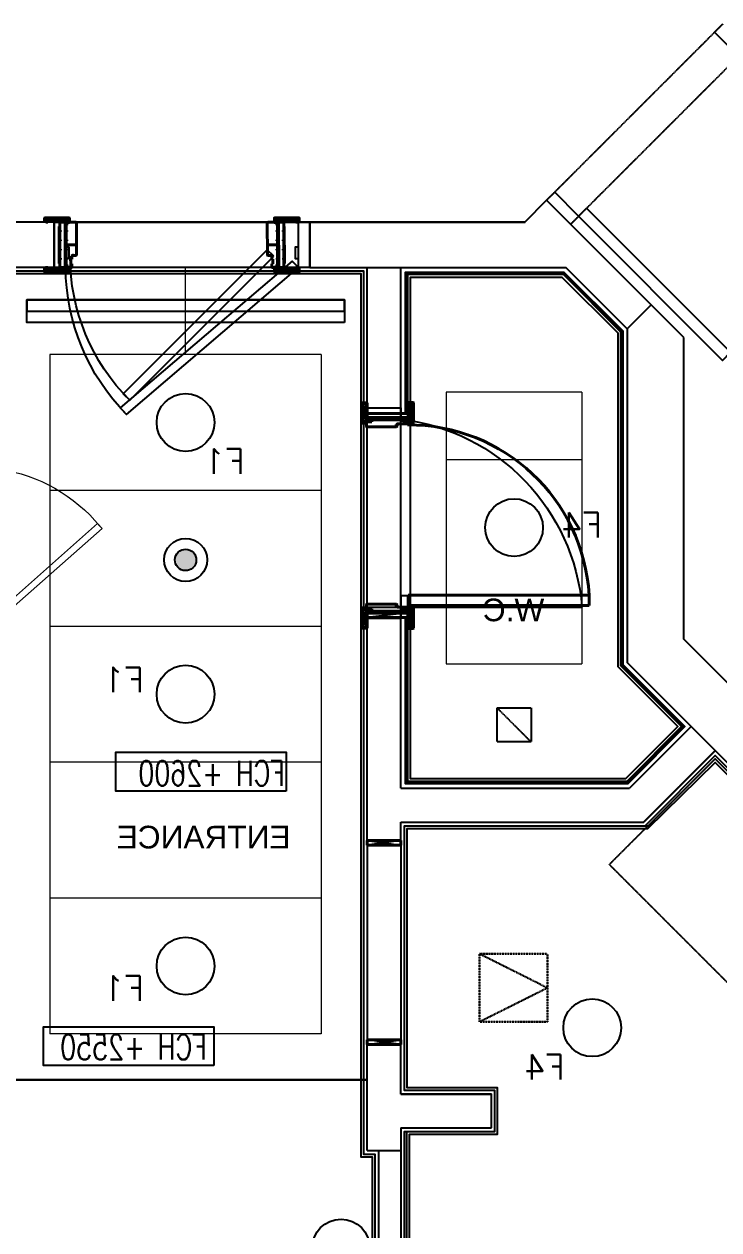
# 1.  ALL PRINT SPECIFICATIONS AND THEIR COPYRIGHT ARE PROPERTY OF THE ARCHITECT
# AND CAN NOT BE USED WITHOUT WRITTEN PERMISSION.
# Model space of a CAD drawing. Header units: millimetres. Extents: x 186805 to 449048, y 2167 to 51540.
# Drawn here: x 250778 to 253849, y 15832 to 21157 of the extents above; entities that cross this region are included whole.
import ezdxf
from ezdxf.enums import TextEntityAlignment as Align

# ---------------------------------------------------------------- set-up
doc = ezdxf.new("R2010")
doc.units = ezdxf.units.MM
for name, pattern in [('HIDDEN', [0.375, 0.25, -0.125]), ('HIDDEN2', [0.1875, 0.125, -0.0625]), ('TYPICAL.FLR HVAC DUCTING_xref(NID-R5-MO)$0$TYPICAL FLR.-HVAC_xref$0$HIDDEN', [0.375, 0.25, -0.125])]:
    doc.linetypes.add(name, pattern=pattern)
doc.layers.get('0').update_dxf_attribs({"linetype": 'CONTINUOUS'})
for name, color, linetype, lineweight in [('0-60x120-C', 3, 'CONTINUOUS', 13), ('0-60x60-C', 3, 'CONTINUOUS', 13), ('0-duct-C', 3, 'CONTINUOUS', 20), ('1', 130, 'CONTINUOUS', 40), ('ACCESS PANEL', 170, 'CONTINUOUS', 30), ('BA$0$0-door shower', 4, 'CONTINUOUS', 5), ('BC$0$a-wall', 7, 'CONTINUOUS', 20), ('PIB-FP1$0$A-ANNO-RMNM', 6, 'CONTINUOUS', 5), ('wall', 4, 'CONTINUOUS', 25), ('XR-GRD-BLOCKA$0$a-door', 3, 'CONTINUOUS', 9)]:
    doc.layers.add(name, color=color, linetype=linetype, lineweight=lineweight)
for name, color, linetype in [('0-cornice-C', 3, 'CONTINUOUS'), ('0TG-text', 4, 'CONTINUOUS'), ('A-ABOV', 1, 'HIDDEN2'), ('A-ABOVE DOOR', 1, 'HIDDEN2'), ('A-CONC-BLDG', 6, 'CONTINUOUS'), ('a-door', 4, 'CONTINUOUS'), ('a-wall', 140, 'CONTINUOUS'), ('BA$0$DOOR', 8, 'CONTINUOUS'), ('BC-A-SILL', 1, 'CONTINUOUS'), ('BC-DOOR', 3, 'CONTINUOUS'), ('BC-TILES', 2, 'CONTINUOUS'), ('E-ARMATUR', 2, 'CONTINUOUS'), ('MEP', 16, 'CONTINUOUS'), ('SHADOW LINE', 151, 'CONTINUOUS'), ('TEXT', 3, 'CONTINUOUS')]:
    doc.layers.add(name, color=color, linetype=linetype)
doc.layers.add('D-ACC 200MM THICK', color=133, linetype='CONTINUOUS', true_color=0x48eaef)
doc.styles.add('BW.B$0$SAS', font='sanss___.ttf')
doc.styles.add('ROMANS_075', font='romans.shx', dxfattribs={"width": 0.75})

# ---------------------------------------------------------------- blocks, each defined once
blk = doc.blocks.new('A$C7C4A1575')
at = {"layer": 'A-ABOV', "color": 8}
blk.add_line((21795.1, 35036.8), (20190.8, 35036.8), dxfattribs=at)
at = {"layer": 'A-ABOVE DOOR', "color": 8}
for p, q in [((21795.1, 33980.8), (21795.1, 34880.8)), ((21945.1, 33980.8), (21945.1, 34880.8)), ((21795.1, 33000), (21795.1, 32070)), ((21945.1, 33000), (21945.1, 32070)), ((21542.6, 31450), (20412.6, 31450)), ((22695.1, 31259), (23472.9, 30481.2)), ((20412.6, 31250), (21542.6, 31250)), ((23366.8, 30375.1), (22589, 31152.9))]:
    blk.add_line(p, q, dxfattribs=at)
at = {"layer": 'A-CONC-BLDG', "color": 8}
blk.add_line((23195.1, 31759), (23051.2, 31615.1), dxfattribs=at)
blk.add_lwpolyline([(23051.2, 31615.1), (22945.1, 31721.2), (22945.1, 33194.8), (26350.3, 36600), (28495.1, 36600), (28495.1, 35700), (28245.1, 35700), (28245.1, 36350), (26453.8, 36350), (23195.1, 33091.3), (23195.1, 31759)], dxfattribs=at)
at = {"layer": 'a-door', "color": 8}
for points in [[(21795.1, 33000), (21795.1, 32950), (22745.1, 32950)], [(22745.1, 32950), (22745.1, 32900), (21945.1, 32900), (21945.1, 33000)], [(21945.1, 32070), (21945.1, 32120), (21795.1, 32120), (21795.1, 32070)], [(22730.4, 31223.7), (23366.8, 31860.1), (23402.2, 31824.7), (22765.8, 31188.3)], [(22695.1, 31259), (22765.8, 31188.3)], [(22730.4, 31223.7), (22624.4, 31117.6), (22589, 31152.9)], [(23472.9, 30481.2), (23437.5, 30516.6), (23331.5, 30410.5), (23366.8, 30375.1)]]:
    blk.add_lwpolyline(points, dxfattribs=at)
at = {"layer": 'a-door', "color": 8, "lineweight": -3}
for points in [[(21492.6, 31450), (21464.3, 31421.7), (20703.4, 32070.5), (20731.7, 32098.8)], [(20462.6, 31250), (20412.6, 31250), (20412.6, 31450), (20462.6, 31450)], [(21492.6, 31250), (21542.6, 31250), (21542.6, 31450), (21492.6, 31450)]]:
    blk.add_lwpolyline(points, close=True, dxfattribs=at)
for points in [[(20462.6, 31360), (20477.6, 31360), (20477.6, 31410), (20462.6, 31410)], [(21492.6, 31360), (21477.6, 31360), (21477.6, 31410), (21492.6, 31410)]]:
    blk.add_lwpolyline(points, dxfattribs=at)
at = {"layer": 'a-door', "color": 8}
blk.add_arc((21835.6, 33026.1), 912.7, 276.8928, 355.216, dxfattribs=at)
at = {"layer": 'a-door', "color": 8, "lineweight": -3}
blk.add_arc((21397, 31442.7), 934.4, 135.4005, 179.5539, dxfattribs=at)
at = {"layer": 'a-wall', "color": 8}
for p, q in [((21845.1, 35348.7), (21845.1, 37362.3)), ((21945.1, 35250), (21945.1, 37320.9)), ((21795.1, 35350), (21795.1, 34880.8)), ((21795.1, 35350), (21945.1, 35350)), ((21945.1, 35250), (22345.1, 35250)), ((22345.1, 35250), (22345.1, 35100)), ((21945.1, 35100), (21945.1, 34880.8)), ((21945.1, 35100), (22345.1, 35100)), ((21795.1, 34880.8), (21945.1, 34880.8)), ((21795.1, 33980.8), (21795.1, 33000)), ((21945.1, 33980.8), (21795.1, 33980.8)), ((21945.1, 33980.8), (21945.1, 33900)), ((21945.1, 33900), (23017.8, 33900)), ((23334, 33583.7), (23017.8, 33900)), ((21945.1, 33750), (21945.1, 33000)), ((21945.1, 33750), (22955.6, 33750)), ((23228, 33477.7), (22955.6, 33750)), ((21945.1, 33000), (21795.1, 33000)), ((21795.1, 32070), (21945.1, 32070)), ((21795.1, 32070), (21795.1, 31450)), ((21945.1, 32070), (21945.1, 31450)), ((22945.1, 31721.2), (22673.9, 31450)), ((23051.2, 31615.1), (22589, 31152.9)), ((20412.6, 31450), (20190.8, 31450)), ((20412.6, 31450), (20412.6, 31250)), ((21542.6, 31450), (21542.6, 31250)), ((21542.6, 31450), (21795.1, 31450)), ((21945.1, 31450), (22673.9, 31450)), ((20412.6, 31250), (19595.1, 31250)), ((21542.6, 31250), (22493.5, 31250)), ((22493.5, 31248.4), (22589, 31152.9))]:
    blk.add_line(p, q, dxfattribs=at)
blk = doc.blocks.new('A$C32DD6ECA')
at = {"layer": '0-60x60-C', "color": 16, "xscale": 0.0418312498368323, "yscale": 0.0418312498368323, "zscale": 0.0418312498368323, "rotation": 180}
blk.add_blockref('A$C7C4A1575', (4397.08, 2202.64), dxfattribs=at)
blk = doc.blocks.new('f44')
at = {"layer": 'E-ARMATUR', "color": 16}
blk.add_circle((0, 0), 127.5, dxfattribs=at)
blk = doc.blocks.new('F33')
at = {"layer": 'E-ARMATUR', "color": 16, "const_width": 31.1}
blk.add_lwpolyline([(-17.7, 0, 1), (17.7, 0, 1)], format="xyb", close=True, dxfattribs=at)
at = {"layer": 'E-ARMATUR', "color": 16}
blk.add_circle((0, 0), 127.5, dxfattribs=at)
blk = doc.blocks.new('A$C35C014DB')
at = {"layer": 'MEP'}
h = blk.add_hatch(color=256, dxfattribs=at)
edge = h.paths.add_edge_path()
edge.add_ellipse((8120.6, 15906.6), major_axis=(-38.8, -27.2), ratio=1, start_angle=0, end_angle=360, ccw=False)
at = {"color": 9}
blk.add_line((6089.7, 14732.9), (6075.6, 14732.9), dxfattribs=at)
at = {"color": 9, "linetype": 'HIDDEN2', "ltscale": 0.5}
for p in [(6075.6, 14732.9), (5562.6, 13877)]:
    blk.add_line(p, (6247.1, 14561.5), dxfattribs=at)
at = {"color": 9}
for points in [[(8907.8, 17182.9), (7333.6, 17182.9), (7333.6, 13282.9), (7283.6, 13282.9), (7283.6, 11279.4), (6233.6, 10229.4), (6233.6, 8512.9), (7749.1, 8512.9), (8983.6, 7278.4)], [(6075.6, 14732.9), (6075.6, 14732.9), (5779.7, 15028.9), (3393.6, 12642.8), (3393.6, 9972.9), (6043.6, 9972.9), (6043.6, 10572.9), (6243.6, 10572.9), (6243.6, 10437.4), (7143.6, 11337.4), (7142.2, 13383), (6753.6, 13382.9), (6753.6, 13562.9), (7153.6, 13562.9), (7153.6, 14732.9), (7153.6, 14732.9)]]:
    blk.add_lwpolyline(points, dxfattribs=at)
blk.add_lwpolyline([(6053.6, 9962.9), (6053.6, 10562.9), (6233.6, 10562.9), (6233.6, 10413.2), (7153.6, 11333.2), (7153.6, 13382.9), (6753.6, 13382.9), (6753.6, 13562.9), (7153.6, 13562.9), (7153.6, 14732.9), (6089.7, 14732.9), (5779.7, 15043), (3383.6, 12646.9), (3383.6, 9962.9)], close=True, dxfattribs=at)
at = {"color": 8, "lineweight": 0}
for points in [[(7623.3, 17409.8), (7624.6, 17411), (7627.3, 17411.9), (7629.6, 17412.7)], [(8738.9, 17409.8), (8737.5, 17411), (8734.9, 17411.9), (8732.5, 17412.7)], [(7714.1, 17281.7), (7714.4, 17281), (7714.8, 17280.3), (7715.1, 17279.6)], [(8648.1, 17281.7), (8647.7, 17281), (8647.4, 17280.3), (8647, 17279.6)], [(7622.9, 17185.7), (7624.3, 17184.5), (7626.9, 17183.6), (7629.3, 17182.7)], [(8739.2, 17185.7), (8737.9, 17184.5), (8735.2, 17183.6), (8732.9, 17182.7)]]:
    blk.add_open_spline(points, degree=3, dxfattribs=at)
for points, knots in [([(7624.4, 17397.7), (7625.1, 17400.2), (7626.3, 17404.5), (7632.9, 17404.7), (7632.7, 17409.9), (7635.1, 17411.6), (7636.6, 17412.7)], [0, 0, 0, 0, 7.053165, 11.893639, 15.001919, 20.223143, 20.223143, 20.223143, 20.223143]), ([(7633.5, 17400.7), (7634.4, 17401.9), (7636.2, 17403.9), (7640.3, 17405.3), (7639.5, 17408.6), (7636.6, 17411.9), (7640.8, 17412.4), (7643.7, 17412.7)], [0, 0, 0, 0, 4.579261, 8.215768, 10.688327, 13.287866, 19.210353, 19.210353, 19.210353, 19.210353]), ([(7643, 17400.7), (7643.1, 17400.7), (7644.2, 17401.4), (7646.7, 17402.2), (7645.8, 17405.5), (7642.5, 17409.7), (7647.9, 17411.4), (7651.5, 17412.7)], [4.461801, 4.461801, 4.461801, 4.461801, 4.579261, 8.215768, 10.688327, 13.287866, 22.600952, 22.600952, 22.600952, 22.600952]), ([(7649.4, 17400.7), (7649.5, 17400.7), (7650.6, 17401.4), (7653.1, 17402.2), (7652.2, 17405.5), (7648.9, 17409.6), (7654.4, 17411.4), (7657.9, 17412.7)], [4.461801, 4.461801, 4.461801, 4.461801, 4.579261, 8.215768, 10.688327, 13.287866, 22.600952, 22.600952, 22.600952, 22.600952]), ([(7658.5, 17400.7), (7658.6, 17400.7), (7659.7, 17401.4), (7662.2, 17402.2), (7661.3, 17405.5), (7657.9, 17409.6), (7663.4, 17411.3), (7667, 17412.7)], [4.461801, 4.461801, 4.461801, 4.461801, 4.579261, 8.215768, 10.688327, 13.287866, 22.600952, 22.600952, 22.600952, 22.600952]), ([(7668.1, 17400.7), (7668.2, 17400.7), (7669.3, 17401.4), (7671.8, 17402.2), (7670.9, 17405.5), (7667.5, 17409.6), (7673, 17411.3), (7676.6, 17412.7)], [4.461801, 4.461801, 4.461801, 4.461801, 4.579261, 8.215768, 10.688327, 13.287866, 22.600952, 22.600952, 22.600952, 22.600952]), ([(7677.9, 17400.7), (7677.9, 17400.7), (7679.1, 17401.4), (7681.5, 17402.2), (7680.7, 17405.5), (7677.3, 17409.6), (7682.8, 17411.3), (7686.4, 17412.6)], [4.461801, 4.461801, 4.461801, 4.461801, 4.579261, 8.215768, 10.688327, 13.287866, 22.600952, 22.600952, 22.600952, 22.600952]), ([(7688.2, 17400.6), (7688.2, 17400.7), (7689.4, 17401.4), (7691.8, 17402.2), (7690.9, 17405.5), (7687.6, 17409.6), (7693.1, 17411.3), (7696.6, 17412.6)], [4.461801, 4.461801, 4.461801, 4.461801, 4.579261, 8.215768, 10.688327, 13.287866, 22.600952, 22.600952, 22.600952, 22.600952]), ([(7701.6, 17400.6), (7702, 17400.9), (7702.8, 17401.8), (7702.1, 17404.2), (7698.6, 17408.7), (7704.6, 17410.9), (7709.4, 17412.6)], [6.810007, 6.810007, 6.810007, 6.810007, 8.215768, 10.688327, 13.287866, 23.99829, 23.99829, 23.99829, 23.99829]), ([(8660.6, 17400.6), (8660.2, 17400.9), (8659.3, 17401.8), (8660, 17404.2), (8663.6, 17408.7), (8657.6, 17410.9), (8652.7, 17412.6)], [6.810007, 6.810007, 6.810007, 6.810007, 8.215768, 10.688327, 13.287866, 23.99829, 23.99829, 23.99829, 23.99829]), ([(8674, 17400.6), (8674, 17400.7), (8672.8, 17401.4), (8670.3, 17402.2), (8671.2, 17405.5), (8674.6, 17409.6), (8669.1, 17411.3), (8665.5, 17412.6)], [4.461801, 4.461801, 4.461801, 4.461801, 4.579261, 8.215768, 10.688327, 13.287866, 22.600952, 22.600952, 22.600952, 22.600952]), ([(8684.3, 17400.7), (8684.2, 17400.7), (8683.1, 17401.4), (8680.6, 17402.2), (8681.5, 17405.5), (8684.9, 17409.6), (8679.4, 17411.3), (8675.8, 17412.6)], [4.461801, 4.461801, 4.461801, 4.461801, 4.579261, 8.215768, 10.688327, 13.287866, 22.600952, 22.600952, 22.600952, 22.600952]), ([(8694, 17400.7), (8694, 17400.7), (8692.8, 17401.4), (8690.4, 17402.2), (8691.2, 17405.5), (8694.6, 17409.6), (8689.1, 17411.3), (8685.5, 17412.7)], [4.461801, 4.461801, 4.461801, 4.461801, 4.579261, 8.215768, 10.688327, 13.287866, 22.600952, 22.600952, 22.600952, 22.600952]), ([(8703.6, 17400.7), (8703.6, 17400.7), (8702.4, 17401.4), (8700, 17402.2), (8700.9, 17405.5), (8704.2, 17409.6), (8698.7, 17411.3), (8695.1, 17412.7)], [4.461801, 4.461801, 4.461801, 4.461801, 4.579261, 8.215768, 10.688327, 13.287866, 22.600952, 22.600952, 22.600952, 22.600952]), ([(8712.7, 17400.7), (8712.7, 17400.7), (8711.5, 17401.4), (8709, 17402.2), (8709.9, 17405.5), (8713.3, 17409.6), (8707.8, 17411.4), (8704.2, 17412.7)], [4.461801, 4.461801, 4.461801, 4.461801, 4.579261, 8.215768, 10.688327, 13.287866, 22.600952, 22.600952, 22.600952, 22.600952]), ([(8719.1, 17400.7), (8719.1, 17400.7), (8717.9, 17401.4), (8715.5, 17402.2), (8716.3, 17405.5), (8719.7, 17409.7), (8714.2, 17411.4), (8710.6, 17412.7)], [4.461801, 4.461801, 4.461801, 4.461801, 4.579261, 8.215768, 10.688327, 13.287866, 22.600952, 22.600952, 22.600952, 22.600952]), ([(8728.7, 17400.7), (8727.7, 17401.9), (8726, 17403.9), (8721.8, 17405.3), (8722.6, 17408.6), (8725.6, 17411.9), (8721.4, 17412.4), (8718.5, 17412.7)], [0, 0, 0, 0, 4.579261, 8.215768, 10.688327, 13.287866, 19.210353, 19.210353, 19.210353, 19.210353]), ([(8737.8, 17397.7), (8737.1, 17400.2), (8735.9, 17404.5), (8729.3, 17404.7), (8729.4, 17409.9), (8727, 17411.6), (8725.5, 17412.7)], [0, 0, 0, 0, 7.053165, 11.893639, 15.001919, 20.223143, 20.223143, 20.223143, 20.223143]), ([(7623.3, 17401.9), (7623.7, 17402.2), (7624.5, 17403.1), (7624.1, 17404.9), (7623.4, 17406), (7623.3, 17406.2)], [6.729778, 6.729778, 6.729778, 6.729778, 8.215768, 10.688327, 11.549207, 11.549207, 11.549207, 11.549207]), ([(7713.4, 17400.6), (7714.1, 17401), (7715.5, 17401.9), (7714.8, 17404.7), (7711.1, 17409.3), (7717.9, 17410), (7723.3, 17410.6)], [5.887313, 5.887313, 5.887313, 5.887313, 8.215768, 10.688327, 13.287866, 23.885721, 23.885721, 23.885721, 23.885721]), ([(7719.3, 17395.5), (7720.3, 17397.2), (7722.3, 17397), (7721.5, 17400), (7719.1, 17402.9), (7721.4, 17403.6), (7723.3, 17403.9)], [5.017205, 5.017205, 5.017205, 5.017205, 8.215768, 10.688327, 13.287866, 17.517974, 17.517974, 17.517974, 17.517974]), ([(7721.7, 17392.6), (7721.6, 17392.9), (7721.1, 17394.1), (7719.1, 17396.4), (7721.4, 17395.6), (7723.3, 17397.4)], [9.884558, 9.884558, 9.884558, 9.884558, 10.688327, 13.287866, 17.517974, 17.517974, 17.517974, 17.517974]), ([(8648.8, 17400.6), (8648, 17401), (8646.6, 17401.9), (8647.4, 17404.7), (8651, 17409.3), (8644.3, 17410), (8638.9, 17410.6)], [5.887313, 5.887313, 5.887313, 5.887313, 8.215768, 10.688327, 13.287866, 23.885721, 23.885721, 23.885721, 23.885721]), ([(8642.9, 17395.5), (8641.9, 17397.2), (8639.8, 17397), (8640.6, 17400), (8643.1, 17402.9), (8640.8, 17403.6), (8638.9, 17403.9)], [5.017205, 5.017205, 5.017205, 5.017205, 8.215768, 10.688327, 13.287866, 17.517974, 17.517974, 17.517974, 17.517974]), ([(8640.5, 17392.6), (8640.5, 17392.9), (8641.1, 17394.1), (8643.1, 17396.4), (8640.8, 17395.6), (8638.9, 17397.4)], [9.884558, 9.884558, 9.884558, 9.884558, 10.688327, 13.287866, 17.517974, 17.517974, 17.517974, 17.517974]), ([(8738.9, 17401.9), (8738.5, 17402.2), (8737.6, 17403.1), (8738.1, 17404.9), (8738.7, 17406), (8738.9, 17406.2)], [6.729778, 6.729778, 6.729778, 6.729778, 8.215768, 10.688327, 11.549207, 11.549207, 11.549207, 11.549207]), ([(7719, 17199.7), (7720, 17198), (7722, 17198.2), (7721.2, 17195.2), (7718.8, 17192.3), (7721.1, 17191.6), (7723, 17191.3)], [5.017205, 5.017205, 5.017205, 5.017205, 8.215768, 10.688327, 13.287866, 17.517974, 17.517974, 17.517974, 17.517974]), ([(7721.4, 17202.6), (7721.3, 17202.3), (7720.8, 17201.1), (7718.8, 17198.8), (7721.1, 17199.5), (7723, 17197.8)], [9.884558, 9.884558, 9.884558, 9.884558, 10.688327, 13.287866, 17.517974, 17.517974, 17.517974, 17.517974]), ([(8640.7, 17202.6), (8640.8, 17202.3), (8641.3, 17201.1), (8643.4, 17198.8), (8641.1, 17199.5), (8639.2, 17197.8)], [9.884558, 9.884558, 9.884558, 9.884558, 10.688327, 13.287866, 17.517974, 17.517974, 17.517974, 17.517974]), ([(8643.2, 17199.7), (8642.1, 17198), (8640.1, 17198.2), (8640.9, 17195.2), (8643.4, 17192.3), (8641.1, 17191.6), (8639.2, 17191.3)], [5.017205, 5.017205, 5.017205, 5.017205, 8.215768, 10.688327, 13.287866, 17.517974, 17.517974, 17.517974, 17.517974]), ([(7623, 17193.5), (7623.4, 17193.2), (7624.2, 17192.4), (7623.7, 17190.6), (7623.1, 17189.5), (7623, 17189.3)], [6.729778, 6.729778, 6.729778, 6.729778, 8.215768, 10.688327, 11.549207, 11.549207, 11.549207, 11.549207]), ([(7624.1, 17197.7), (7624.8, 17195.2), (7625.9, 17191), (7632.6, 17190.8), (7632.4, 17185.5), (7634.8, 17183.8), (7636.3, 17182.7)], [0, 0, 0, 0, 7.053165, 11.893639, 15.001919, 20.223143, 20.223143, 20.223143, 20.223143]), ([(7633.2, 17194.7), (7634.1, 17193.6), (7635.8, 17191.5), (7640, 17190.1), (7639.2, 17186.9), (7636.3, 17183.5), (7640.4, 17183), (7643.3, 17182.7)], [0, 0, 0, 0, 4.579261, 8.215768, 10.688327, 13.287866, 19.210353, 19.210353, 19.210353, 19.210353]), ([(7642.7, 17194.7), (7642.8, 17194.7), (7643.9, 17194), (7646.4, 17193.2), (7645.5, 17189.9), (7642.1, 17185.8), (7647.6, 17184), (7651.2, 17182.7)], [4.461801, 4.461801, 4.461801, 4.461801, 4.579261, 8.215768, 10.688327, 13.287866, 22.600952, 22.600952, 22.600952, 22.600952]), ([(7649.1, 17194.7), (7649.2, 17194.7), (7650.3, 17194), (7652.8, 17193.1), (7651.9, 17189.9), (7648.5, 17185.8), (7654, 17184), (7657.6, 17182.7)], [4.461801, 4.461801, 4.461801, 4.461801, 4.579261, 8.215768, 10.688327, 13.287866, 22.600952, 22.600952, 22.600952, 22.600952]), ([(7658.2, 17194.7), (7658.3, 17194.7), (7659.4, 17194), (7661.9, 17193.1), (7661, 17189.9), (7657.6, 17185.7), (7663.1, 17184), (7666.7, 17182.7)], [4.461801, 4.461801, 4.461801, 4.461801, 4.579261, 8.215768, 10.688327, 13.287866, 22.600952, 22.600952, 22.600952, 22.600952]), ([(7667.8, 17194.7), (7667.9, 17194.6), (7669, 17193.9), (7671.5, 17193.1), (7670.6, 17189.9), (7667.2, 17185.7), (7672.7, 17184), (7676.3, 17182.7)], [4.461801, 4.461801, 4.461801, 4.461801, 4.579261, 8.215768, 10.688327, 13.287866, 22.600952, 22.600952, 22.600952, 22.600952]), ([(7677.6, 17194.7), (7677.6, 17194.6), (7678.8, 17193.9), (7681.2, 17193.1), (7680.3, 17189.8), (7677, 17185.7), (7682.5, 17184), (7686, 17182.6)], [4.461801, 4.461801, 4.461801, 4.461801, 4.579261, 8.215768, 10.688327, 13.287866, 22.600952, 22.600952, 22.600952, 22.600952]), ([(7687.9, 17194.6), (7687.9, 17194.6), (7689.1, 17193.9), (7691.5, 17193.1), (7690.6, 17189.8), (7687.2, 17185.7), (7692.7, 17184), (7696.3, 17182.6)], [4.461801, 4.461801, 4.461801, 4.461801, 4.579261, 8.215768, 10.688327, 13.287866, 22.600952, 22.600952, 22.600952, 22.600952]), ([(7701.3, 17194.6), (7701.7, 17194.3), (7702.5, 17193.5), (7701.8, 17191), (7698.3, 17186.6), (7704.2, 17184.4), (7709.1, 17182.6)], [6.810007, 6.810007, 6.810007, 6.810007, 8.215768, 10.688327, 13.287866, 23.99829, 23.99829, 23.99829, 23.99829]), ([(7713.1, 17194.6), (7713.8, 17194.2), (7715.2, 17193.3), (7714.5, 17190.5), (7710.8, 17185.9), (7717.5, 17185.2), (7722.9, 17184.6)], [5.887313, 5.887313, 5.887313, 5.887313, 8.215768, 10.688327, 13.287866, 23.885721, 23.885721, 23.885721, 23.885721]), ([(8649.1, 17194.6), (8648.3, 17194.2), (8646.9, 17193.3), (8647.7, 17190.5), (8651.3, 17185.9), (8644.6, 17185.2), (8639.2, 17184.6)], [5.887313, 5.887313, 5.887313, 5.887313, 8.215768, 10.688327, 13.287866, 23.885721, 23.885721, 23.885721, 23.885721]), ([(8660.9, 17194.6), (8660.5, 17194.3), (8659.6, 17193.5), (8660.3, 17191), (8663.9, 17186.6), (8657.9, 17184.4), (8653.1, 17182.6)], [6.810007, 6.810007, 6.810007, 6.810007, 8.215768, 10.688327, 13.287866, 23.99829, 23.99829, 23.99829, 23.99829]), ([(8674.3, 17194.6), (8674.3, 17194.6), (8673.1, 17193.9), (8670.6, 17193.1), (8671.5, 17189.8), (8674.9, 17185.7), (8669.4, 17184), (8665.8, 17182.6)], [4.461801, 4.461801, 4.461801, 4.461801, 4.579261, 8.215768, 10.688327, 13.287866, 22.600952, 22.600952, 22.600952, 22.600952]), ([(8684.6, 17194.7), (8684.5, 17194.6), (8683.4, 17193.9), (8680.9, 17193.1), (8681.8, 17189.8), (8685.2, 17185.7), (8679.7, 17184), (8676.1, 17182.6)], [4.461801, 4.461801, 4.461801, 4.461801, 4.579261, 8.215768, 10.688327, 13.287866, 22.600952, 22.600952, 22.600952, 22.600952]), ([(8694.3, 17194.7), (8694.3, 17194.6), (8693.1, 17193.9), (8690.7, 17193.1), (8691.6, 17189.9), (8694.9, 17185.7), (8689.4, 17184), (8685.9, 17182.7)], [4.461801, 4.461801, 4.461801, 4.461801, 4.579261, 8.215768, 10.688327, 13.287866, 22.600952, 22.600952, 22.600952, 22.600952]), ([(8703.9, 17194.7), (8703.9, 17194.7), (8702.7, 17194), (8700.3, 17193.1), (8701.2, 17189.9), (8704.5, 17185.7), (8699, 17184), (8695.5, 17182.7)], [4.461801, 4.461801, 4.461801, 4.461801, 4.579261, 8.215768, 10.688327, 13.287866, 22.600952, 22.600952, 22.600952, 22.600952]), ([(8713, 17194.7), (8713, 17194.7), (8711.8, 17194), (8709.3, 17193.1), (8710.2, 17189.9), (8713.6, 17185.8), (8708.1, 17184), (8704.5, 17182.7)], [4.461801, 4.461801, 4.461801, 4.461801, 4.579261, 8.215768, 10.688327, 13.287866, 22.600952, 22.600952, 22.600952, 22.600952]), ([(8719.4, 17194.7), (8719.4, 17194.7), (8718.2, 17194), (8715.8, 17193.2), (8716.6, 17189.9), (8720, 17185.8), (8714.5, 17184), (8710.9, 17182.7)], [4.461801, 4.461801, 4.461801, 4.461801, 4.579261, 8.215768, 10.688327, 13.287866, 22.600952, 22.600952, 22.600952, 22.600952]), ([(8729, 17194.7), (8728, 17193.6), (8726.3, 17191.5), (8722.1, 17190.1), (8722.9, 17186.9), (8725.9, 17183.5), (8721.7, 17183), (8718.8, 17182.7)], [0, 0, 0, 0, 4.579261, 8.215768, 10.688327, 13.287866, 19.210353, 19.210353, 19.210353, 19.210353]), ([(8738.1, 17197.7), (8737.4, 17195.2), (8736.2, 17191), (8729.6, 17190.8), (8729.7, 17185.5), (8727.4, 17183.8), (8725.9, 17182.7)], [0, 0, 0, 0, 7.053165, 11.893639, 15.001919, 20.223143, 20.223143, 20.223143, 20.223143]), ([(8739.2, 17193.5), (8738.8, 17193.2), (8737.9, 17192.4), (8738.4, 17190.6), (8739, 17189.5), (8739.2, 17189.3)], [6.729778, 6.729778, 6.729778, 6.729778, 8.215768, 10.688327, 11.549207, 11.549207, 11.549207, 11.549207])]:
    blk.add_open_spline(points, degree=3, knots=knots, dxfattribs=at)
at = {"layer": '0-60x120-C'}
for p, q in [((7520.7, 16813.2), (7520.7, 13813.2)), ((7520.7, 16813.2), (8720.7, 16813.2)), ((8720.7, 16813.2), (8720.7, 13813.2)), ((7520.7, 16213.2), (8720.7, 16213.2)), ((7520.7, 15613.2), (8720.7, 15613.2)), ((7520.7, 15013.2), (8720.7, 15013.2)), ((7520.7, 14413.2), (8720.7, 14413.2)), ((7520.7, 13813.2), (8720.7, 13813.2))]:
    blk.add_line(p, q, dxfattribs=at)
at = {"layer": '0-60x60-C'}
blk.add_line((8120.7, 16813.2), (8120.7, 17197.9), dxfattribs=at)
at = {"layer": '0-60x60-C', "color": 1}
for p, q in [((6368.6, 16647.9), (6968.6, 16647.9)), ((6368.6, 16647.9), (6368.6, 15447.9)), ((6968.6, 16647.9), (6968.6, 15447.9)), ((6368.6, 16347.9), (6968.6, 16347.9)), ((6968.6, 15747.9), (6368.6, 15747.9)), ((6968.6, 15447.9), (6368.6, 15447.9))]:
    blk.add_line(p, q, dxfattribs=at)
at = {"layer": '0-cornice-C', "color": 5}
blk.add_line((8922.8, 13611.2), (7318.6, 13611.2), dxfattribs=at)
at = {"layer": '0-duct-C', "color": 2}
blk.add_lwpolyline([(6189.1, 15201.4, 0, 0, 0), (6259.5, 15201.4, 0, 0, 0), (6259.5, 15224.3, 0, 0, 0), (6308.9, 15179.7, 0, 0, 0), (6308.9, 15201.4, 0, 0, 0), (6368.6, 15201.4, 40, 0, 0), (6468.6, 15201.4, 0, 0, 0)], format="xyseb", dxfattribs=at)
at = {"layer": '1', "color": 8}
for p, q in [((7618.3, 17397.7), (7618.3, 17415.7)), ((7620.3, 17417.7), (7726.3, 17417.6)), ((7721.3, 17412.6), (7625.3, 17412.7)), ((7728.3, 17415.6), (7728.3, 17397.6)), ((8633.9, 17415.6), (8633.9, 17397.6)), ((8741.9, 17417.7), (8635.9, 17417.6)), ((8640.9, 17412.6), (8736.9, 17412.7)), ((8743.9, 17397.7), (8743.9, 17415.7)), ((7623.3, 17410.7), (7623.3, 17397.7)), ((7623.3, 17397.7), (7633.3, 17397.7)), ((7633.3, 17397.7), (7633.3, 17400.7)), ((7633.3, 17400.7), (7715.3, 17400.6)), ((7686.2, 17361.6), (7686.3, 17397.6)), ((7686.2, 17361.6), (7688.7, 17361.6)), ((7686.3, 17397.6), (7709.3, 17397.6)), ((7688.7, 17361.6), (7688.7, 17356.6)), ((7709.3, 17397.6), (7709, 17197.6)), ((7714.3, 17397.6), (7714.2, 17361.6)), ((7714.2, 17361.6), (7716.7, 17361.6)), ((7719.3, 17397.6), (7714.3, 17397.6)), ((7715.3, 17400.6), (7715.3, 17397.6)), ((7715.3, 17397.6), (7719.3, 17397.6)), ((7716.7, 17361.6), (7716.7, 17356.6)), ((7719.3, 17397.6), (7719.2, 17392.6)), ((7719.2, 17390.6), (7719.3, 17397.6)), ((7719.2, 17392.6), (7723.2, 17392.6)), ((7723.2, 17390.6), (7719.2, 17390.6)), ((7723.2, 17392.6), (7723.3, 17410.6)), ((7723.3, 17397.6), (7723.2, 17390.6)), ((7757.3, 17397.5), (7723.3, 17397.6)), ((7759, 17253.5), (7759.3, 17395.5)), ((8603.1, 17253.5), (8602.9, 17395.5)), ((8604.9, 17397.5), (8638.9, 17397.6)), ((8638.9, 17392.6), (8638.9, 17410.6)), ((8638.9, 17397.6), (8638.9, 17390.6)), ((8642.9, 17392.6), (8638.9, 17392.6)), ((8638.9, 17390.6), (8642.9, 17390.6)), ((8646.9, 17397.6), (8642.9, 17397.6)), ((8642.9, 17397.6), (8642.9, 17392.6)), ((8642.9, 17390.6), (8642.9, 17397.6)), ((8642.9, 17397.6), (8647.9, 17397.6)), ((8647.9, 17361.6), (8645.4, 17361.6)), ((8645.4, 17361.6), (8645.4, 17356.6)), ((8728.9, 17400.7), (8646.9, 17400.6)), ((8646.9, 17400.6), (8646.9, 17397.6)), ((8647.9, 17397.6), (8647.9, 17361.6)), ((8675.9, 17397.6), (8652.9, 17397.6)), ((8652.9, 17397.6), (8653.2, 17197.6)), ((8675.9, 17361.6), (8673.4, 17361.6)), ((8673.4, 17361.6), (8673.4, 17356.6)), ((8675.9, 17361.6), (8675.9, 17397.6)), ((8728.9, 17397.7), (8728.9, 17400.7)), ((8738.9, 17397.7), (8728.9, 17397.7)), ((8738.9, 17410.7), (8738.9, 17397.7)), ((7686.2, 17356.6), (7686.1, 17320.6)), ((7686.1, 17320.6), (7688.6, 17320.6)), ((7688.6, 17315.6), (7686.1, 17315.6)), ((7686.1, 17315.6), (7686.1, 17279.6)), ((7688.7, 17356.6), (7686.2, 17356.6)), ((7688.6, 17320.6), (7688.6, 17315.6)), ((7714.2, 17356.6), (7714.1, 17320.6)), ((7714.1, 17320.6), (7716.6, 17320.6)), ((7716.6, 17315.6), (7714.1, 17315.6)), ((7714.1, 17315.6), (7714.1, 17279.6)), ((7716.7, 17356.6), (7714.2, 17356.6)), ((7716.6, 17320.6), (7716.6, 17315.6)), ((8645.4, 17356.6), (8647.9, 17356.6)), ((8648, 17320.6), (8645.5, 17320.6)), ((8645.5, 17320.6), (8645.5, 17315.6)), ((8645.5, 17315.6), (8648, 17315.6)), ((8647.9, 17356.6), (8648, 17320.6)), ((8648, 17315.6), (8648.1, 17279.6)), ((8673.4, 17356.6), (8675.9, 17356.6)), ((8676, 17320.6), (8673.5, 17320.6)), ((8673.5, 17320.6), (8673.5, 17315.6)), ((8673.5, 17315.6), (8676, 17315.6)), ((8675.9, 17356.6), (8676, 17320.6)), ((8676, 17315.6), (8676.1, 17279.6)), ((7686.1, 17274.6), (7686, 17238.6)), ((7686.1, 17279.6), (7688.6, 17279.6)), ((7688.6, 17274.6), (7686.1, 17274.6)), ((7688.6, 17279.6), (7688.6, 17274.6)), ((7714.1, 17274.6), (7714, 17238.6)), ((7714.1, 17297.6), (7759.1, 17297.5)), ((7714.1, 17279.6), (7716.6, 17279.6)), ((7716.6, 17274.6), (7714.1, 17274.6)), ((7716.6, 17279.6), (7716.6, 17274.6)), ((7742.8, 17252.6), (7742.8, 17254.6)), ((7744.9, 17254.6), (7742.8, 17254.6)), ((7744.9, 17253.6), (7744.9, 17254.6)), ((7744.9, 17251.6), (7744.9, 17253.6)), ((8648, 17297.6), (8603, 17297.5)), ((8617.2, 17253.6), (8617.2, 17254.6)), ((8617.2, 17254.6), (8619.3, 17254.6)), ((8617.2, 17251.6), (8617.2, 17253.6)), ((8619.3, 17252.6), (8619.3, 17254.6)), ((8648.1, 17279.6), (8645.6, 17279.6)), ((8645.6, 17279.6), (8645.6, 17274.6)), ((8645.6, 17274.6), (8648.1, 17274.6)), ((8648.1, 17274.6), (8648.1, 17238.6)), ((8676.1, 17279.6), (8673.6, 17279.6)), ((8673.6, 17279.6), (8673.6, 17274.6)), ((8673.6, 17274.6), (8676.1, 17274.6)), ((8676.1, 17274.6), (8676.1, 17238.6)), ((7686, 17238.6), (7688.5, 17238.6)), ((7688.5, 17233.6), (7686, 17233.6)), ((7686, 17233.6), (7686, 17197.6)), ((7688.5, 17238.6), (7688.5, 17233.6)), ((7714, 17238.6), (7716.5, 17238.6)), ((7716.5, 17233.6), (7714, 17233.6)), ((7714, 17233.6), (7714, 17197.6)), ((7716.5, 17238.6), (7716.5, 17233.6)), ((7719, 17197.6), (7719, 17204.6)), ((7719, 17204.6), (7723, 17204.6)), ((7719, 17197.6), (7719, 17202.6)), ((7719, 17202.6), (7723, 17202.6)), ((7723, 17202.6), (7722.9, 17184.6)), ((7723, 17204.6), (7723, 17197.6)), ((7735, 17234.6), (7739, 17234.6)), ((7735, 17214.6), (7735, 17234.6)), ((7735, 17214.6), (7739, 17214.6)), ((7739, 17234.6), (7739, 17249.6)), ((7739, 17199.6), (7739, 17214.6)), ((7741, 17251.6), (7742.8, 17251.6)), ((7742.8, 17251.6), (7742.8, 17252.6)), ((7744.9, 17251.6), (7757, 17251.5)), ((8617.2, 17251.6), (8605.1, 17251.5)), ((8619.3, 17251.6), (8619.3, 17252.6)), ((8621.1, 17251.6), (8619.3, 17251.6)), ((8623.1, 17234.6), (8623.1, 17249.6)), ((8627.1, 17234.6), (8623.1, 17234.6)), ((8627.2, 17214.6), (8623.2, 17214.6)), ((8623.2, 17199.6), (8623.2, 17214.6)), ((8627.2, 17214.6), (8627.1, 17234.6)), ((8643.2, 17204.6), (8639.2, 17204.6)), ((8639.2, 17204.6), (8639.2, 17197.6)), ((8643.2, 17202.6), (8639.2, 17202.6)), ((8639.2, 17202.6), (8639.2, 17184.6)), ((8643.2, 17197.6), (8643.2, 17204.6)), ((8643.2, 17197.6), (8643.2, 17202.6)), ((8648.1, 17238.6), (8645.6, 17238.6)), ((8645.6, 17238.6), (8645.6, 17233.6)), ((8645.6, 17233.6), (8648.1, 17233.6)), ((8648.1, 17233.6), (8648.2, 17197.6)), ((8676.1, 17238.6), (8673.6, 17238.6)), ((8673.6, 17238.6), (8673.6, 17233.6)), ((8673.6, 17233.6), (8676.1, 17233.6)), ((8676.1, 17233.6), (8676.2, 17197.6)), ((7618, 17197.7), (7617.9, 17179.7)), ((7619.9, 17177.7), (7725.9, 17177.6)), ((7622.9, 17184.7), (7623, 17197.7)), ((7623, 17197.7), (7633, 17197.7)), ((7720.9, 17182.6), (7624.9, 17182.7)), ((7633, 17197.7), (7633, 17194.7)), ((7633, 17194.7), (7715, 17194.6)), ((7709, 17197.6), (7686, 17197.6)), ((7714, 17197.6), (7719, 17197.6)), ((7715, 17194.6), (7715, 17197.6)), ((7715, 17197.6), (7719, 17197.6)), ((7723, 17197.6), (7737, 17197.6)), ((7727.9, 17179.6), (7728, 17197.6)), ((8639.2, 17197.6), (8625.2, 17197.6)), ((8634.2, 17179.6), (8634.2, 17197.6)), ((8742.2, 17177.7), (8636.2, 17177.6)), ((8641.2, 17182.6), (8737.2, 17182.7)), ((8647.2, 17197.6), (8643.2, 17197.6)), ((8648.2, 17197.6), (8643.2, 17197.6)), ((8647.2, 17194.6), (8647.2, 17197.6)), ((8729.2, 17194.7), (8647.2, 17194.6)), ((8653.2, 17197.6), (8676.2, 17197.6)), ((8729.2, 17197.7), (8729.2, 17194.7)), ((8739.2, 17197.7), (8729.2, 17197.7)), ((8739.2, 17184.7), (8739.2, 17197.7)), ((8744.2, 17197.7), (8744.2, 17179.7)), ((7113.6, 16513.9), (7113.6, 16599.9)), ((7115.6, 16601.9), (7138.6, 16601.9)), ((7118.1, 16519.9), (7118.1, 16593.9)), ((7120.1, 16595.9), (7136.1, 16595.9)), ((7136.1, 16585.9), (7133.1, 16585.9)), ((7133.1, 16585.9), (7133.1, 16529.9)), ((7136.1, 16595.9), (7136.1, 16585.9)), ((7318.6, 16600.9), (7318.6, 16524.9)), ((7341.6, 16600.9), (7318.6, 16600.9)), ((7337.1, 16595.9), (7321.1, 16595.9)), ((7321.1, 16595.9), (7321.1, 16585.9)), ((7321.1, 16585.9), (7324.1, 16585.9)), ((7324.1, 16585.9), (7324.1, 16529.9)), ((7339.1, 16519.9), (7339.1, 16593.9)), ((7343.6, 16512.9), (7343.6, 16598.9)), ((7136.1, 16511.9), (7115.6, 16511.9)), ((7136.1, 16519.9), (7118.1, 16519.9)), ((7118.1, 16517.9), (7118.1, 16519.9)), ((7118.1, 16519.9), (7158.1, 16519.9)), ((7158.1, 16515.9), (7120.1, 16515.9)), ((7133.1, 16529.9), (7136.1, 16529.9)), ((7136.1, 16529.9), (7136.1, 16519.9)), ((7171.1, 16524.9), (7136.1, 16524.9)), ((7136.1, 16524.9), (7136.1, 16519.9)), ((7136.1, 16519.9), (7160.1, 16519.9)), ((7160.1, 16515.9), (7136.1, 16515.9)), ((7136.1, 16515.9), (7136.1, 16509.9)), ((7137.2, 16534.9), (7137.2, 16552.9)), ((7137.2, 16552.9), (7318.6, 16552.9)), ((7318.6, 16534.9), (7137.2, 16534.9)), ((7138.1, 16507.9), (7184.1, 16507.9)), ((7156.6, 16534.9), (7156.6, 16524.9)), ((7156.6, 16524.9), (7300.6, 16524.9)), ((7158.1, 16519.9), (7158.1, 16515.9)), ((7160.1, 16519.9), (7160.1, 16515.9)), ((7211.1, 16524.9), (7176.1, 16524.9)), ((7211.1, 16524.9), (7216.1, 16524.9)), ((7281.1, 16524.9), (7216.1, 16524.9)), ((7321.1, 16524.9), (7286.1, 16524.9)), ((7297.1, 16515.9), (7297.1, 16519.9)), ((7297.1, 16519.9), (7321.1, 16519.9)), ((7321.1, 16515.9), (7297.1, 16515.9)), ((7299.1, 16519.9), (7299.1, 16515.9)), ((7339.1, 16519.9), (7299.1, 16519.9)), ((7299.1, 16515.9), (7337.1, 16515.9)), ((7300.6, 16534.9), (7300.6, 16524.9)), ((7318.6, 16552.9), (7318.6, 16534.9)), ((7324.1, 16529.9), (7321.1, 16529.9)), ((7321.1, 16529.9), (7321.1, 16519.9)), ((7321.1, 16519.9), (7321.1, 16524.9)), ((7321.1, 16519.9), (7339.1, 16519.9)), ((7321.1, 16496.9), (7321.1, 16515.9)), ((7321.1, 16510.9), (7341.6, 16510.9)), ((7339.1, 16517.9), (7339.1, 16519.9)), ((7186.1, 16505.9), (7186.1, 16504.2)), ((7186.1, 16504.2), (7187.1, 16504.2)), ((7186.1, 16502.1), (7188.1, 16502.1)), ((7186.1, 16502.1), (7186.1, 16496.9)), ((7187.1, 16504.2), (7189.1, 16504.2)), ((7188.1, 16502.1), (7189.1, 16502.1)), ((7188.1, 16494.9), (7319.1, 16494.9)), ((7189.1, 16502.1), (7189.1, 16504.2)), ((6336.7, 15705.7), (6336.7, 15750.7)), ((6336.7, 15750.7), (7136.7, 15750.7)), ((7136.7, 15750.7), (7136.7, 15705.7)), ((7186.1, 15703.8), (7186.1, 15708.9)), ((7188.1, 15710.9), (7319.1, 15710.9)), ((7321.1, 15708.9), (7321.1, 15689.9)), ((7136.7, 15705.7), (6336.7, 15705.7)), ((7113.1, 15691.9), (7113.1, 15605.9)), ((7136.1, 15693.9), (7115.6, 15693.9)), ((7118.1, 15687.9), (7118.1, 15685.9)), ((7136.1, 15685.9), (7118.1, 15685.9)), ((7118.1, 15685.9), (7118.1, 15611.9)), ((7118.1, 15685.9), (7158.1, 15685.9)), ((7158.1, 15689.9), (7120.1, 15689.9)), ((7133.1, 15619.9), (7133.1, 15675.9)), ((7133.1, 15675.9), (7136.1, 15675.9)), ((7136.1, 15689.9), (7136.1, 15695.9)), ((7160.1, 15689.9), (7136.1, 15689.9)), ((7136.1, 15680.9), (7136.1, 15685.9)), ((7136.1, 15685.9), (7160.1, 15685.9)), ((7136.1, 15675.9), (7136.1, 15685.9)), ((7171.1, 15680.9), (7136.1, 15680.9)), ((7138.1, 15697.9), (7184.1, 15697.9)), ((7318.6, 15670.9), (7138.6, 15670.9)), ((7138.6, 15670.9), (7138.6, 15652.9)), ((7156.6, 15670.9), (7156.6, 15680.9)), ((7156.6, 15680.9), (7300.6, 15680.9)), ((7158.1, 15685.9), (7158.1, 15689.9)), ((7160.1, 15685.9), (7160.1, 15689.9)), ((7211.1, 15680.9), (7176.1, 15680.9)), ((7186.1, 15703.8), (7188.1, 15703.8)), ((7186.1, 15699.9), (7186.1, 15701.7)), ((7186.1, 15701.7), (7187.1, 15701.7)), ((7187.1, 15701.7), (7189.1, 15701.7)), ((7188.1, 15703.8), (7189.1, 15703.8)), ((7189.1, 15703.8), (7189.1, 15701.7)), ((7211.1, 15680.9), (7216.1, 15680.9)), ((7281.1, 15680.9), (7216.1, 15680.9)), ((7321.1, 15680.9), (7286.1, 15680.9)), ((7321.1, 15689.9), (7297.1, 15689.9)), ((7297.1, 15689.9), (7297.1, 15685.9)), ((7297.1, 15685.9), (7321.1, 15685.9)), ((7299.1, 15685.9), (7299.1, 15689.9)), ((7299.1, 15689.9), (7337.1, 15689.9)), ((7339.1, 15685.9), (7299.1, 15685.9)), ((7300.6, 15670.9), (7300.6, 15680.9)), ((7318.6, 15604.9), (7318.6, 15680.9)), ((7318.6, 15652.9), (7318.6, 15670.9)), ((7321.1, 15694.9), (7341.6, 15694.9)), ((7321.1, 15675.9), (7321.1, 15685.9)), ((7321.1, 15685.9), (7339.1, 15685.9)), ((7321.1, 15685.9), (7321.1, 15680.9)), ((7324.1, 15675.9), (7321.1, 15675.9)), ((7324.1, 15619.9), (7324.1, 15675.9)), ((7339.1, 15687.9), (7339.1, 15685.9)), ((7339.1, 15685.9), (7339.1, 15611.9)), ((7343.6, 15692.9), (7343.6, 15606.9)), ((7115.6, 15603.9), (7138.6, 15603.9)), ((7120.1, 15609.9), (7136.1, 15609.9)), ((7136.1, 15619.9), (7133.1, 15619.9)), ((7136.1, 15609.9), (7136.1, 15619.9)), ((7138.6, 15652.9), (7318.6, 15652.9)), ((7341.6, 15604.9), (7318.6, 15604.9)), ((7321.1, 15619.9), (7324.1, 15619.9)), ((7321.1, 15609.9), (7321.1, 15619.9)), ((7337.1, 15609.9), (7321.1, 15609.9)), ((7168.6, 14667.2), (7168.6, 14647.2)), ((7318.6, 14667.2), (7168.6, 14667.2)), ((7168.6, 14647.2), (7318.6, 14647.2)), ((7318.6, 14647.2), (7318.6, 14667.2)), ((7168.6, 13767.2), (7168.6, 13787.2)), ((7168.6, 13787.2), (7318.6, 13787.2)), ((7318.6, 13767.2), (7168.6, 13767.2)), ((7318.6, 13787.2), (7318.6, 13767.2))]:
    blk.add_line(p, q, dxfattribs=at)
for centre, radius, start, end in [((7620.3, 17415.7), 2, 89.9166, 179.9166), ((7625.3, 17410.7), 2, 89.9166, 179.9166), ((7721.3, 17410.6), 2, 359.9166, 89.9166), ((7726.3, 17415.6), 2, 359.9166, 89.9166), ((8635.9, 17415.6), 2, 90.0834, 180.0834), ((8640.9, 17410.6), 2, 90.0834, 180.0834), ((8736.9, 17410.7), 2, 0.0834, 90.0834), ((8741.9, 17415.7), 2, 0.0834, 90.0834), ((7757.3, 17395.5), 2, 359.9166, 89.9166), ((8604.9, 17395.5), 2, 90.0834, 180.0834), ((7757, 17253.5), 2, 269.9166, 359.9166), ((8605.1, 17253.5), 2, 180.0834, 270.0834), ((7737, 17199.6), 2, 269.9166, 359.9166), ((7741, 17249.6), 2, 89.9166, 179.9166), ((8621.1, 17249.6), 2, 0.0834, 90.0834), ((8625.2, 17199.6), 2, 180.0834, 270.0834), ((7619.9, 17179.7), 2, 179.9166, 269.9166), ((7624.9, 17184.7), 2, 179.9166, 269.9166), ((7720.9, 17184.6), 2, 269.9166, 359.9166), ((7725.9, 17179.6), 2, 269.9166, 359.9166), ((8636.2, 17179.6), 2, 180.0834, 270.0834), ((8641.2, 17184.6), 2, 180.0834, 270.0834), ((8737.2, 17184.7), 2, 270.0834, 0.0834), ((8742.2, 17179.7), 2, 270.0834, 0.0834), ((7115.6, 16599.9), 2, 90, 180), ((7120.1, 16593.9), 2, 90, 180), ((7337.1, 16593.9), 2, 360, 90), ((7341.6, 16598.9), 2, 360, 90), ((7115.6, 16513.9), 2, 180, 270), ((7120.1, 16517.9), 2, 180, 270), ((7138.1, 16509.9), 2, 180, 270), ((7184.1, 16505.9), 2, 360, 90), ((7337.1, 16517.9), 2, 270, 360), ((7341.6, 16512.9), 2, 270, 360), ((7133.8, 15704.9), 798.1, 89.5552, 176.7109), ((7188.1, 16496.9), 2, 180, 270), ((7319.1, 16496.9), 2, 270, 360), ((7188.1, 15708.9), 2, 90, 180), ((7319.1, 15708.9), 2, 0, 90), ((7115.5, 15691.5), 2.5, 88.4227, 168.4991), ((7120.1, 15687.9), 2, 90, 180), ((7138.1, 15695.9), 2, 90, 180), ((7184.1, 15699.9), 2, 270, 0), ((7337.1, 15687.9), 2, 0, 90), ((7341.6, 15692.9), 2, 0, 90), ((7115.5, 15606.4), 2.5, 191.5009, 271.5773), ((7120.1, 15611.9), 2, 180, 270), ((7337.1, 15611.9), 2, 270, 0), ((7341.6, 15606.9), 2, 270, 0)]:
    blk.add_arc(centre, radius, start, end, dxfattribs=at)
at = {"layer": 'A-ABOV'}
blk.add_line((7318.6, 13611.2), (8922.8, 13611.2), dxfattribs=at)
at = {"layer": 'A-ABOVE DOOR'}
for p, q in [((8701.1, 17397.9), (7571.1, 17397.9)), ((7571.1, 17197.9), (8701.1, 17197.9)), ((7168.6, 15647.9), (7168.6, 16577.9)), ((7318.6, 15647.9), (7318.6, 16577.9)), ((7168.6, 14667.2), (7168.6, 13767.2)), ((7318.6, 14667.2), (7318.6, 13767.2))]:
    blk.add_line(p, q, dxfattribs=at)
at = {"layer": 'A-CONC-BLDG'}
blk.add_line((5918.6, 16888.9), (6062.5, 17032.8), dxfattribs=at)
blk.add_lwpolyline([(6062.5, 17032.8), (6168.6, 16926.8), (6168.6, 15453.1), (2763.4, 12047.9), (618.6, 12047.9), (618.6, 12947.9), (868.6, 12947.9), (868.6, 12297.9), (2659.8, 12297.9), (5918.6, 15556.7), (5918.6, 16888.9)], dxfattribs=at)
at = {"layer": 'a-wall'}
for p, q in [((7168.6, 14667.2), (7318.6, 14667.2)), ((7318.6, 13297.9), (7168.6, 13297.9))]:
    blk.add_line(p, q, dxfattribs=at)
at = {"layer": 'ACCESS PANEL', "linetype": 'HIDDEN', "ltscale": 0.4}
for p, q in [((6821.5, 14166.8), (6521.5, 14016.8)), ((6521.5, 14016.8), (6821.5, 13866.8))]:
    blk.add_line(p, q, dxfattribs=at)
at = {"layer": 'ACCESS PANEL', "linetype": 'HIDDEN2', "ltscale": 1.5}
blk.add_lwpolyline([(6521.5, 13866.8), (6821.5, 13866.8), (6821.5, 14166.8), (6521.5, 14166.8)], close=True, dxfattribs=at)
at = {"layer": 'BA$0$0-door shower'}
blk.add_lwpolyline([(8510.6, 16066.9), (8489.4, 16045.7), (8927.8, 15657.9), (8949.1, 15679.2)], close=True, dxfattribs=at)
blk.add_arc((9048.1, 15605.6), 709.6, 98.5275, 140.5633, dxfattribs=at)
at = {"layer": 'BA$0$DOOR'}
for p, q in [((7168.6, 14667.2), (7318.6, 14647.2)), ((7318.6, 14667.2), (7168.6, 14647.2)), ((7168.6, 13767.2), (7318.6, 13787.2)), ((7318.6, 13767.2), (7168.6, 13787.2))]:
    blk.add_line(p, q, dxfattribs=at)
at = {"layer": 'BC$0$a-wall'}
for q in [(7318.6, 13767.2), (7168.6, 13297.9)]:
    blk.add_line((7318.6, 13297.9), q, dxfattribs=at)
at = {"layer": 'BC-A-SILL'}
for p, q in [((7570.7, 17397.9), (8670.7, 17397.9)), ((7570.7, 17197.9), (8670.7, 17197.9))]:
    blk.add_line(p, q, dxfattribs=at)
at = {"layer": 'BC-DOOR', "color": 1}
blk.add_line((7138.6, 15672.9), (7318.6, 15652.9), dxfattribs=at)
at = {"layer": 'BC-TILES', "color": 71}
for points in [[(7148.6, 16552.9), (7148.6, 17177.9), (6448, 17177.9), (6188.6, 16918.5), (6188.6, 15444.8), (5914, 15170.3), (6166.3, 14917.9), (7148.6, 14917.9), (7148.6, 15652.9)], [(7142.6, 16552.9), (7142.6, 17171.9), (6450.5, 17171.9), (6194.6, 16916), (6194.6, 15442.4), (5922.5, 15170.3), (6168.8, 14923.9), (7142.6, 14923.9), (7142.6, 15652.9)]]:
    blk.add_lwpolyline(points, dxfattribs=at)
at = {"layer": 'BC-TILES'}
blk.add_lwpolyline([(7138.6, 16552.9), (7138.6, 17167.9), (6452.2, 17167.9), (6198.6, 16914.3), (6198.6, 15440.7), (5928.2, 15170.3), (6170.5, 14927.9), (7138.6, 14927.9), (7138.6, 15652.9)], dxfattribs=at)
blk.add_lwpolyline([(7138.6, 16552.9), (7138.6, 17167.9), (6452.2, 17167.9), (6198.6, 16914.3), (6198.6, 15440.7), (5928.2, 15170.3), (6170.5, 14927.9), (7138.6, 14927.9), (7138.6, 15652.9)], dxfattribs=at)
at = {"layer": 'D-ACC 200MM THICK'}
blk.add_line((7318.6, 17197.9), (7168.6, 17197.9), dxfattribs=at)
at = {"layer": 'MEP'}
blk.add_line((8822.8, 17055.6), (7418.6, 17055.6), dxfattribs=at)
at = {"layer": 'MEP', "linetype": 'TYPICAL.FLR HVAC DUCTING_xref(NID-R5-MO)$0$TYPICAL FLR.-HVAC_xref$0$HIDDEN', "ltscale": 0.5}
blk.add_line((6593.6, 15102.9), (6743.6, 15252.9), dxfattribs=at)
at = {"layer": 'MEP'}
for points in [[(7418.6, 17055.6), (8822.8, 17055.6), (8822.8, 17005.6), (7418.6, 17005.6)], [(7418.6, 16955.6), (8822.8, 16955.6), (8822.8, 17055.6), (7418.6, 17055.6)]]:
    blk.add_lwpolyline(points, close=True, dxfattribs=at)
for points in [[(7564.1, 16404.5, 0, 0, 0), (7564.2, 16510, 0, 0, 0), (7529.8, 16510.1, 0, 0, 0), (7596.8, 16584.1, 0, 0, 0), (7564.3, 16584.2, 0, 0, 0), (7564.3, 16673.7, 60, 0, 0), (7564.4, 16823.7, 0, 0, 0)], [(8083, 16404.1, 0, 0, 0), (8083, 16509.6, 0, 0, 0), (8048.6, 16509.6, 0, 0, 0), (8115.5, 16583.7, 0, 0, 0), (8083, 16583.7, 0, 0, 0), (8083, 16673.2, 60, 0, 0), (8083, 16823.2, 0, 0, 0)], [(8676.9, 16404.1, 0, 0, 0), (8676.9, 16509.6, 0, 0, 0), (8711.3, 16509.6, 0, 0, 0), (8644.3, 16583.7, 0, 0, 0), (8676.9, 16583.7, 0, 0, 0), (8676.9, 16673.2, 60, 0, 0), (8676.9, 16823.2, 0, 0, 0)]]:
    blk.add_lwpolyline(points, format="xyseb", dxfattribs=at)
at = {"layer": 'MEP', "linetype": 'TYPICAL.FLR HVAC DUCTING_xref(NID-R5-MO)$0$TYPICAL FLR.-HVAC_xref$0$HIDDEN', "ltscale": 0.5}
blk.add_lwpolyline([(6743.6, 15252.9), (6593.6, 15252.9), (6593.6, 15102.9), (6743.6, 15102.9)], close=True, dxfattribs=at)
at = {"layer": 'MEP', "extrusion": (0, 0, -1)}
for centre, major_axis, start_param, end_param in [((8120.3, 15906.6), (-54.5, 77.9), 3.752458, 10.035643), ((8120.6, 15906.6), (-38.8, -27.2), 5.323254218590446, 11.60643952577003)]:
    blk.add_ellipse(centre, major_axis=major_axis, ratio=1, start_param=start_param, end_param=end_param, dxfattribs=at)
at = {"layer": 'PIB-FP1$0$A-ANNO-RMNM', "color": 4, "linetype": 'HIDDEN2'}
blk.add_line((7168.6, 13297.9), (7168.6, 13236.1), dxfattribs=at)
at = {"layer": 'SHADOW LINE'}
for points in [[(7126.6, 16552.9), (7126.6, 17155.9), (6457.2, 17155.9), (6210.6, 16909.4), (6210.6, 15435.7), (5945.1, 15170.3), (6175.5, 14939.9), (7126.6, 14939.9), (7126.6, 16552.9)], [(8895.8, 17170.9), (7345.6, 17170.9), (7345.6, 13270.9), (7295.6, 13270.9), (7295.6, 11274.4), (6245.6, 10224.4), (6245.6, 8524.9), (7754, 8524.9), (8995.6, 7283.4)]]:
    blk.add_lwpolyline(points, dxfattribs=at)
blk.add_lwpolyline([(6031.6, 9984.9), (6031.6, 10584.9), (6255.6, 10584.9), (6255.6, 10466.4), (7131.6, 11342.4), (7130.2, 13371), (6741.6, 13370.9), (6741.6, 13574.9), (7141.6, 13574.9), (7141.6, 14720.9), (6077.4, 14720.9), (5779.7, 15011.9), (3405.6, 12637.8), (3405.6, 9984.9)], close=True, dxfattribs=at)
at = {"layer": 'TEXT', "color": 4}
for points in [[(7676.6, 14885.8), (8429, 14885.8), (8429, 15057.6), (7676.6, 15057.6)], [(7996.3, 13673.4), (8748.8, 13673.4), (8748.8, 13845.2), (7996.3, 13845.2)]]:
    blk.add_lwpolyline(points, close=True, dxfattribs=at)
at = {"layer": 'wall'}
for p, q in [((6062.5, 17032.8), (6524.7, 17495)), ((6620.1, 17399.5), (6524.7, 17495)), ((6620.1, 17397.9), (7571.1, 17397.9)), ((7571.1, 17197.9), (7571.1, 17397.9)), ((7681, 17215.7), (7681.2, 17379.7)), ((7686.2, 17379.6), (7681.2, 17379.7)), ((8675.9, 17379.6), (8680.9, 17379.7)), ((8681.2, 17215.7), (8680.9, 17379.7)), ((8701.1, 17197.9), (8701.1, 17397.9)), ((8701.1, 17397.9), (9518.6, 17397.9)), ((7686, 17215.6), (7681, 17215.7)), ((8676.2, 17215.6), (8681.2, 17215.7)), ((6168.6, 16926.8), (6439.8, 17197.9)), ((7168.6, 17197.9), (6439.8, 17197.9)), ((7168.6, 16577.9), (7168.6, 17197.9)), ((7571.1, 17197.9), (7318.6, 17197.9)), ((7318.6, 16577.9), (7318.6, 17197.9)), ((8701.1, 17197.9), (8922.8, 17197.9)), ((7318.6, 16577.9), (7168.6, 16577.9)), ((7168.6, 15647.9), (7318.6, 15647.9)), ((7168.6, 14897.9), (7168.6, 15647.9)), ((7318.6, 14667.2), (7318.6, 15647.9)), ((5885.7, 15170.3), (6158.1, 14897.9)), ((5779.7, 15064.2), (6095.9, 14747.9)), ((7168.6, 14897.9), (6158.1, 14897.9)), ((7168.6, 14747.9), (6095.9, 14747.9)), ((7168.6, 14667.2), (7168.6, 14747.9)), ((7168.6, 14667.2), (7318.6, 14667.2)), ((7318.6, 13767.2), (7168.6, 13767.2)), ((7168.6, 13547.9), (7168.6, 13767.2)), ((7318.6, 13297.9), (7318.6, 13767.2)), ((6768.6, 13397.9), (6768.6, 13547.9)), ((7168.6, 13547.9), (6768.6, 13547.9)), ((7168.6, 13397.9), (6768.6, 13397.9)), ((7168.6, 13397.9), (7168.6, 11327)), ((7318.6, 13297.9), (7168.6, 13297.9)), ((7268.6, 13299.2), (7268.6, 11285.6))]:
    blk.add_line(p, q, dxfattribs=at)
at = {"layer": 'XR-GRD-BLOCKA$0$a-door', "lineweight": -3}
blk.add_lwpolyline([(7731.1, 17247.9), (7759.4, 17276.2), (8395.8, 16639.8), (8367.5, 16611.6)], close=True, dxfattribs=at)
blk.add_arc((7731.1, 17247.9), 900, 315, 0, dxfattribs=at)
at = {"layer": 'MEP', "xscale": -1, "rotation": 180}
for name, p in [('f44', (8120.7, 16513.6)), ('f44', (6668.6, 16049.3)), ('f44', (8120.7, 15313.6)), ('f44', (8120.7, 14113.1)), ('f44', (6323.3, 13840.4)), ('F33', (7433.6, 12867.9))]:
    blk.add_blockref(name, p, dxfattribs=at)
at = {"layer": '0TG-text', "style": 'BW.B$0$SAS'}
for s, p in [('W.C', (6670.6, 15635.8)), ('ENTRANCE', (8040.8, 14632.5))]:
    blk.add_text(s, height=100, dxfattribs=at).set_placement(p, align=Align.CENTER)
at = {"layer": 'TEXT', "color": 2, "linetype": 'Continuous', "style": 'ROMANS_075'}
for s, p in [('F1', (7858.5, 16286.5)), ('F4', (6279.9, 16006.3)), ('F1', (8304.5, 15322.1)), ('F1', (8304.3, 13959.2)), ('F4', (6444, 13612.4))]:
    blk.add_text(s, height=110, dxfattribs=at).set_placement(p)
at = {"layer": 'TEXT', "color": 2, "linetype": 'Continuous', "char_height": 110, "attachment_point": 4, "style": 'ROMANS_075'}
for s, insert in [('FCH +2600', (7682.2, 14964.6)), ('FCH +2550', (8028, 13755.1))]:
    blk.add_mtext(s, dxfattribs=dict(at, insert=insert))

msp = doc.modelspace()

# ---------------------------------------------------------------- block references
at = {"linetype": 'ByBlock', "xscale": -1}
msp.add_blockref('A$C35C014DB', (259612.5, 2884.3), dxfattribs=at)
at = {"layer": '0-60x60-C', "color": 16, "xscale": -23.90557308239969, "yscale": 23.90557308239969, "zscale": 23.90557308239969}
msp.add_blockref('A$C32DD6ECA', (335613.6, -1123), dxfattribs=at)

doc.saveas('drawing.dxf')
